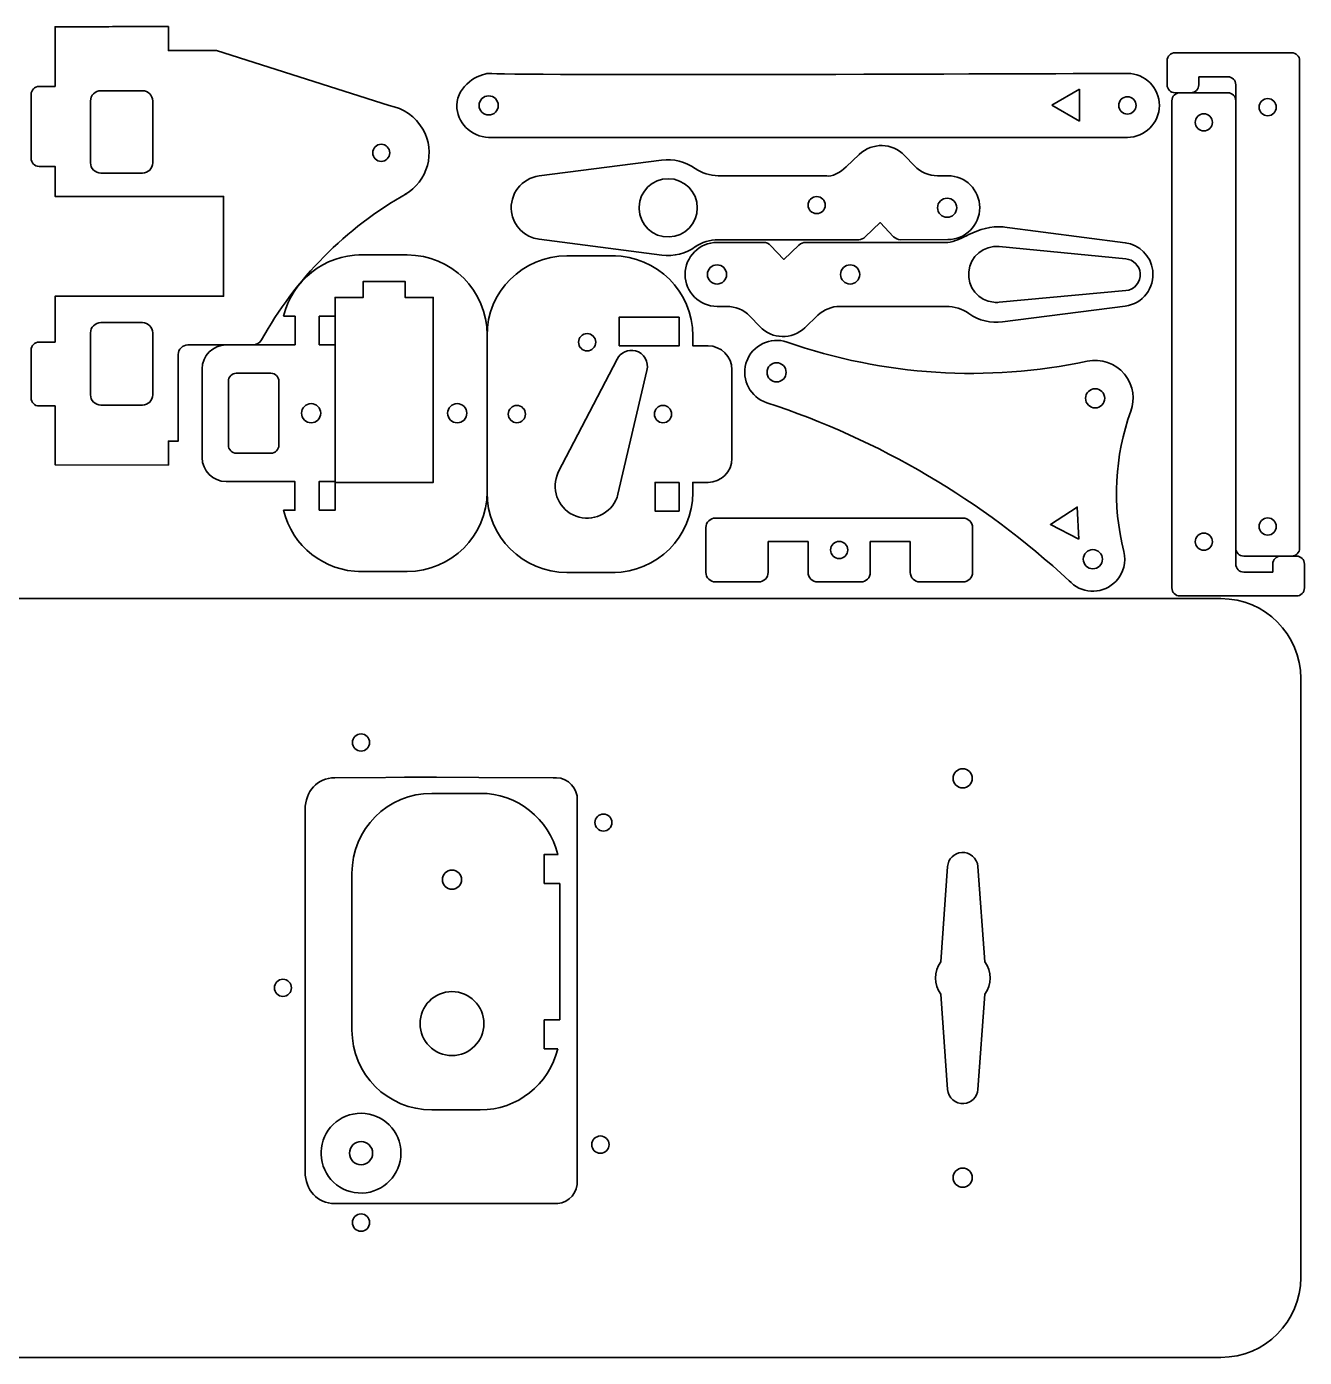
# Model space of a CAD drawing. Header units: centimetres. Extents: x 12.7 to 49.5, y -0.4 to 16.9.
# Drawn here: x 33.47 to 49.47, y -0.36 to 16.3 of the extents above; entities that cross this region are included whole.
import ezdxf

# ---------------------------------------------------------------- set-up
doc = ezdxf.new("R2010")
doc.units = ezdxf.units.CM
doc.header["$MEASUREMENT"] = 0
doc.layers.get('0').update_dxf_attribs({"lineweight": 0})
doc.layers.add('FIRST_CUTS', color=7, linetype='Continuous', lineweight=0)
doc.layers.add('LAYER_1', color=7, linetype='Continuous', lineweight=0)

# ---------------------------------------------------------------- blocks, each defined once
blk = doc.blocks.new('Block_0')
at = {"color": 1, "lineweight": 35, "true_color": 0xff0000}
for points in [[(37.219, 13.445)], [(37.273, 13.363)]]:
    blk.add_lwpolyline(points, dxfattribs=at)
blk = doc.blocks.new('Block_1')
at = {"color": 1, "lineweight": 35, "true_color": 0xff0000}
for points in [[(45.37, 13.832)], [(45.432, 13.764)]]:
    blk.add_lwpolyline(points, dxfattribs=at)
blk = doc.blocks.new('Block_2')
at = {"color": 1, "lineweight": 35, "true_color": 0xff0000}
for points in [[(41.689, 13.428)], [(41.751, 13.36)]]:
    blk.add_lwpolyline(points, dxfattribs=at)
blk = doc.blocks.new('Block_3')
at = {"color": 1, "lineweight": 35, "true_color": 0xff0000}
for p, q in [((45.315, 9.466), (45.315, 10.026)), ((42.755, 9.466), (42.755, 9.854)), ((43.255, 9.854), (42.755, 9.854)), ((43.255, 9.466), (43.255, 9.854)), ((44.035, 9.466), (44.035, 9.854)), ((44.035, 9.854), (44.535, 9.854)), ((44.535, 9.466), (44.535, 9.854)), ((42.095, 9.346), (42.635, 9.346)), ((43.915, 9.346), (43.375, 9.346)), ((45.195, 9.346), (44.655, 9.346))]:
    blk.add_line(p, q, dxfattribs=at)
blk.add_lwpolyline([(42.095, 10.146), (43.328, 10.146), (43.353, 10.146), (45.195, 10.146)], dxfattribs=at)
blk.add_circle((43.645, 9.746), 0.107, dxfattribs=at)
blk.add_open_spline([(41.975, 9.466), (41.975, 9.466), (41.975, 9.996), (41.975, 9.996), (41.975, 9.996), (41.975, 10.026), (41.975, 10.026), (41.975, 10.092), (42.029, 10.146), (42.095, 10.146)], degree=3, knots=[0, 0, 0, 0, 1, 1, 1, 2, 2, 2, 3, 3, 3, 3], dxfattribs=at)
for points in [[(45.315, 10.026), (45.315, 10.092), (45.262, 10.146), (45.195, 10.146)], [(41.975, 9.466), (41.975, 9.4), (42.029, 9.346), (42.095, 9.346)], [(42.635, 9.346), (42.702, 9.346), (42.755, 9.4), (42.755, 9.466)], [(43.255, 9.466), (43.255, 9.4), (43.309, 9.346), (43.375, 9.346)], [(43.915, 9.346), (43.982, 9.346), (44.035, 9.4), (44.035, 9.466)], [(44.535, 9.466), (44.535, 9.4), (44.589, 9.346), (44.655, 9.346)], [(45.195, 9.346), (45.262, 9.346), (45.315, 9.4), (45.315, 9.466)]]:
    blk.add_open_spline(points, degree=3, dxfattribs=at)
blk = doc.blocks.new('Block_4')
at = {"color": 1, "lineweight": 35, "true_color": 0xff0000}
for p, q in [((48.148, 15.671), (48.512, 15.671)), ((48.148, 15.571), (48.148, 15.671)), ((47.852, 15.471), (47.912, 15.471)), ((48.512, 15.471), (47.912, 15.471)), ((48.612, 15.1), (48.612, 15.371)), ((48.612, 9.77), (48.612, 9.57)), ((48.712, 9.67), (49.312, 9.67)), ((49.374, 9.67), (49.176, 9.67)), ((49.076, 9.57), (49.076, 9.47)), ((49.472, 9.27), (49.472, 9.57)), ((49.076, 9.47), (48.712, 9.47)), ((49.372, 9.17), (47.912, 9.17))]:
    blk.add_line(p, q, dxfattribs=at)
blk.add_lwpolyline([(48.612, 9.77), (48.612, 10.02), (48.612, 10.04), (48.612, 15.571)], dxfattribs=at)
for centre in [(49.012, 15.29), (48.212, 15.1), (49.012, 10.04), (48.212, 9.85)]:
    blk.add_circle(centre, 0.107, dxfattribs=at)
for points, knots in [([(47.752, 15.571), (47.752, 15.571), (47.752, 15.871), (47.752, 15.871), (47.752, 15.926), (47.796, 15.971), (47.852, 15.971), (47.852, 15.971), (49.312, 15.971), (49.312, 15.971)], [0, 0, 0, 0, 1, 1, 1, 2, 2, 2, 3, 3, 3, 3]), ([(49.312, 9.67), (49.367, 9.67), (49.412, 9.714), (49.412, 9.77), (49.412, 9.77), (49.412, 9.785), (49.412, 9.785), (49.412, 9.785), (49.412, 15.831), (49.412, 15.831), (49.412, 15.831), (49.412, 15.871), (49.412, 15.871), (49.412, 15.926), (49.367, 15.971), (49.312, 15.971)], [0, 0, 0, 0, 1, 1, 1, 2, 2, 2, 3, 3, 3, 4, 4, 4, 5, 5, 5, 5]), ([(47.912, 15.471), (47.856, 15.471), (47.812, 15.426), (47.812, 15.371), (47.812, 15.371), (47.812, 15.356), (47.812, 15.356), (47.812, 15.356), (47.812, 9.305), (47.812, 9.305), (47.812, 9.305), (47.812, 9.27), (47.812, 9.27), (47.812, 9.214), (47.856, 9.17), (47.912, 9.17)], [0, 0, 0, 0, 1, 1, 1, 2, 2, 2, 3, 3, 3, 4, 4, 4, 5, 5, 5, 5])]:
    blk.add_open_spline(points, degree=3, knots=knots, dxfattribs=at)
for points in [[(48.612, 15.571), (48.612, 15.626), (48.567, 15.671), (48.512, 15.671)], [(47.752, 15.571), (47.752, 15.515), (47.796, 15.471), (47.852, 15.471)], [(48.048, 15.471), (48.103, 15.471), (48.148, 15.515), (48.148, 15.571)], [(48.612, 15.371), (48.612, 15.426), (48.567, 15.471), (48.512, 15.471)], [(48.612, 9.77), (48.612, 9.714), (48.656, 9.67), (48.712, 9.67)], [(49.176, 9.67), (49.12, 9.67), (49.076, 9.625), (49.076, 9.57)], [(49.472, 9.57), (49.472, 9.625), (49.427, 9.67), (49.372, 9.67)], [(48.612, 9.57), (48.612, 9.514), (48.656, 9.47), (48.712, 9.47)], [(49.372, 9.17), (49.427, 9.17), (49.472, 9.214), (49.472, 9.27)]]:
    blk.add_open_spline(points, degree=3, dxfattribs=at)
blk = doc.blocks.new('Block_5')
at = {"color": 1, "lineweight": 35, "true_color": 0xff0000}
blk.add_circle((37.656, 2.194), 0.145, dxfattribs=at)
blk.add_open_spline([(38.156, 2.194), (38.156, 2.47), (37.932, 2.694), (37.656, 2.694), (37.385, 2.694), (37.164, 2.48), (37.156, 2.21), (37.156, 2.21), (37.156, 2.18), (37.156, 2.18), (37.164, 1.904), (37.394, 1.686), (37.67, 1.695), (37.94, 1.703), (38.155, 1.924), (38.156, 2.194)], degree=3, knots=[0, 0, 0, 0, 1, 1, 1, 2, 2, 2, 3, 3, 3, 4, 4, 4, 5, 5, 5, 5], dxfattribs=at)
blk = doc.blocks.new('Block_6')
at = {"color": 1, "lineweight": 35, "true_color": 0xff0000}
blk.add_lwpolyline([(46.645, 9.882), (46.29, 10.065), (46.626, 10.282)], close=True, dxfattribs=at)
for centre in [(42.861, 11.97), (46.851, 11.645), (46.822, 9.63)]:
    blk.add_circle(centre, 0.12, dxfattribs=at)
blk.add_open_spline([(46.752, 12.11), (46.925, 12.147), (47.105, 12.084), (47.217, 11.948), (47.217, 11.948), (47.232, 11.929), (47.232, 11.929), (47.327, 11.801), (47.352, 11.634), (47.298, 11.484), (47.094, 10.92), (47.063, 10.309), (47.209, 9.728), (47.243, 9.596), (47.207, 9.456), (47.114, 9.357), (46.963, 9.195), (46.71, 9.187), (46.549, 9.338), (46.549, 9.338), (46.525, 9.36), (46.525, 9.36), (45.438, 10.368), (44.146, 11.129), (42.737, 11.59), (42.532, 11.657), (42.417, 11.874), (42.477, 12.081), (42.479, 12.088), (42.481, 12.095), (42.484, 12.102), (42.556, 12.31), (42.784, 12.42), (42.993, 12.348), (44.201, 11.926), (45.501, 11.844), (46.752, 12.11)], degree=3, knots=[0, 0, 0, 0, 1, 1, 1, 2, 2, 2, 3, 3, 3, 4, 4, 4, 5, 5, 5, 6, 6, 6, 7, 7, 7, 8, 8, 8, 9, 9, 9, 10, 10, 10, 11, 11, 11, 12, 12, 12, 12], dxfattribs=at)
blk = doc.blocks.new('Block_10')
at = {"color": 1, "lineweight": 35, "true_color": 0xff0000}
for p, q in [((46.308, 15.315), (46.655, 15.514)), ((46.655, 15.514), (46.654, 15.114)), ((46.654, 15.114), (46.308, 15.315)), ((47.254, 14.912), (39.254, 14.912))]:
    blk.add_line(p, q, dxfattribs=at)
for centre, radius in [((39.255, 15.312), 0.12), ((47.255, 15.312), 0.108)]:
    blk.add_circle(centre, radius, dxfattribs=at)
blk.add_open_spline([(47.254, 14.912), (47.474, 14.912), (47.654, 15.09), (47.655, 15.311), (47.655, 15.532), (47.477, 15.712), (47.256, 15.712), (47.242, 15.712), (47.229, 15.712), (47.216, 15.712), (46.768, 15.712), (39.741, 15.68), (39.296, 15.712), (39.293, 15.713), (39.278, 15.713), (39.257, 15.712), (39.136, 15.71), (38.861, 15.565), (38.856, 15.313), (38.852, 15.101), (39.032, 14.918), (39.255, 14.912)], degree=3, knots=[0, 0, 0, 0, 1, 1, 1, 2, 2, 2, 3, 3, 3, 4, 4, 4, 5, 5, 5, 6, 6, 6, 7, 7, 7, 7], dxfattribs=at)
blk = doc.blocks.new('Block_23')
at = {"color": 1, "lineweight": 35, "true_color": 0xff0000}
blk.add_open_spline([(41.868, 14.029), (41.868, 14.23), (41.704, 14.394), (41.503, 14.394), (41.306, 14.394), (41.145, 14.237), (41.139, 14.04), (41.139, 14.04), (41.139, 14.018), (41.139, 14.018), (41.144, 13.817), (41.312, 13.659), (41.514, 13.665), (41.711, 13.671), (41.867, 13.832), (41.868, 14.029)], degree=3, knots=[0, 0, 0, 0, 1, 1, 1, 2, 2, 2, 3, 3, 3, 4, 4, 4, 5, 5, 5, 5], dxfattribs=at)
blk = doc.blocks.new('Block_24')
at = {"layer": 'LAYER_1', "color": 1, "lineweight": 35, "true_color": 0xff0000}
for p, q in [((39.148, 6.699), (38.542, 6.699)), ((40.148, 5.572), (39.948, 5.572)), ((40.148, 3.862), (40.148, 5.572)), ((39.948, 3.502), (39.948, 3.862)), ((39.948, 3.862), (40.148, 3.862)), ((40.121, 3.502), (39.948, 3.502)), ((38.542, 2.735), (39.148, 2.735))]:
    blk.add_line(p, q, dxfattribs=at)
blk.add_lwpolyline([(37.542, 5.699), (37.542, 4.673), (37.542, 4.614), (37.542, 3.735)], dxfattribs=at)
for centre, radius in [((38.795, 5.618), 0.12), ((38.795, 3.816), 0.4)]:
    blk.add_circle(centre, radius, dxfattribs=at)
for points in [[(38.542, 6.699), (37.99, 6.699), (37.542, 6.251), (37.542, 5.699)], [(37.542, 3.735), (37.542, 3.183), (37.99, 2.735), (38.542, 2.735)], [(39.148, 2.735), (39.611, 2.735), (40.013, 3.052), (40.121, 3.502)]]:
    blk.add_open_spline(points, degree=3, dxfattribs=at)
blk.add_open_spline([(39.948, 5.572), (39.948, 5.572), (39.948, 5.932), (39.948, 5.932), (39.948, 5.932), (39.951, 5.932), (39.951, 5.932), (39.951, 5.932), (40.118, 5.932), (40.118, 5.932), (40.118, 5.932), (40.121, 5.932), (40.121, 5.932), (40.013, 6.382), (39.611, 6.699), (39.148, 6.699)], degree=3, knots=[0, 0, 0, 0, 1, 1, 1, 2, 2, 2, 3, 3, 3, 4, 4, 4, 5, 5, 5, 5], dxfattribs=at)

msp = doc.modelspace()

# ---------------------------------------------------------------- linework, layer by layer
at = {"color": 1, "lineweight": 35, "true_color": 0xff0000}
for p, q in [((36.686, 12.673), (36.829, 12.673)), ((36.829, 12.673), (36.829, 12.313)), ((37.131, 12.313), (37.131, 12.673)), ((37.131, 12.673), (37.332, 12.673)), ((36.829, 12.313), (35.966, 12.313)), ((37.331, 12.313), (37.131, 12.313)), ((40.364, 4.527), (40.364, 4.527))]:
    msp.add_line(p, q, dxfattribs=at)
for points in [[(43.574, 13.596)], [(37.131, 10.243), (37.131, 10.603), (37.331, 10.603)], [(37.331, 10.603), (37.331, 10.243), (37.131, 10.243)], [(40.364, 6.102)], [(40.364, 6.06)], [(40.464, 6.102)], [(40.364, 3.572)], [(40.364, 2.672)], [(40.564, 2.772)]]:
    msp.add_lwpolyline(points, dxfattribs=at)
for points in [[(41.641, 12.662), (41.641, 12.302), (40.891, 12.302), (40.891, 12.662)], [(41.64, 10.592), (41.64, 10.232), (41.34, 10.232), (41.34, 10.592)]]:
    msp.add_lwpolyline(points, close=True, dxfattribs=at)
for centre, radius in [((37.909, 14.718), 0.107), ((43.363, 14.064), 0.107), ((44.997, 14.031), 0.12), ((42.115, 13.196), 0.12), ((43.782, 13.196), 0.12), ((40.488, 12.347), 0.108), ((37.031, 11.458), 0.12), ((38.861, 11.458), 0.12), ((39.608, 11.447), 0.108), ((41.438, 11.447), 0.108), ((37.656, 7.336), 0.107), ((45.192, 6.887), 0.12), ((40.692, 6.333), 0.107), ((36.678, 4.264), 0.107), ((40.654, 2.301), 0.108), ((45.192, 1.887), 0.12), ((37.656, 1.325), 0.108)]:
    msp.add_circle(centre, radius, dxfattribs=at)
for points, knots in [([(36.409, 12.375), (36.835, 13.142), (37.464, 13.777), (38.228, 14.21), (38.228, 14.21), (38.205, 14.196), (38.205, 14.196), (38.493, 14.36), (38.594, 14.726), (38.431, 15.014), (38.341, 15.172), (38.186, 15.28), (38.007, 15.31), (38.007, 15.31), (35.844, 15.999), (35.844, 15.999), (35.844, 15.999), (35.244, 15.999), (35.244, 15.999), (35.244, 15.999), (35.244, 16.299), (35.244, 16.299), (35.244, 16.299), (34.544, 16.298), (34.544, 16.298), (34.544, 16.298), (34.499, 16.297), (34.499, 16.297), (34.499, 16.297), (33.824, 16.297), (33.824, 16.297), (33.824, 16.297), (33.824, 15.549), (33.824, 15.549), (33.824, 15.549), (33.624, 15.549), (33.624, 15.549), (33.568, 15.549), (33.524, 15.504), (33.524, 15.449), (33.524, 15.449), (33.524, 14.649), (33.524, 14.649), (33.524, 14.594), (33.568, 14.549), (33.624, 14.549), (33.624, 14.549), (33.824, 14.549), (33.824, 14.549), (33.824, 14.549), (33.824, 14.173), (33.824, 14.173), (33.824, 14.173), (35.934, 14.173), (35.934, 14.173), (35.934, 14.173), (35.934, 12.923), (35.934, 12.923), (35.934, 12.923), (33.824, 12.923), (33.824, 12.923), (33.824, 12.923), (33.824, 12.349), (33.824, 12.349), (33.824, 12.349), (33.624, 12.349), (33.624, 12.349), (33.568, 12.349), (33.524, 12.304), (33.524, 12.249), (33.524, 12.249), (33.524, 11.649), (33.524, 11.649), (33.524, 11.594), (33.568, 11.549), (33.624, 11.549), (33.624, 11.549), (33.824, 11.549), (33.824, 11.549), (33.824, 11.549), (33.824, 10.812), (33.824, 10.812), (33.824, 10.812), (35.244, 10.809), (35.244, 10.809), (35.244, 10.809), (35.244, 11.109), (35.244, 11.109), (35.244, 11.109), (35.366, 11.109), (35.366, 11.109), (35.366, 11.109), (35.366, 12.193), (35.366, 12.193), (35.366, 12.26), (35.42, 12.313), (35.486, 12.313), (35.486, 12.313), (36.304, 12.313), (36.304, 12.313), (36.348, 12.313), (36.388, 12.337), (36.409, 12.375)], [0, 0, 0, 0, 1, 1, 1, 2, 2, 2, 3, 3, 3, 4, 4, 4, 5, 5, 5, 6, 6, 6, 7, 7, 7, 8, 8, 8, 9, 9, 9, 10, 10, 10, 11, 11, 11, 12, 12, 12, 13, 13, 13, 14, 14, 14, 15, 15, 15, 16, 16, 16, 17, 17, 17, 18, 18, 18, 19, 19, 19, 20, 20, 20, 21, 21, 21, 22, 22, 22, 23, 23, 23, 24, 24, 24, 25, 25, 25, 26, 26, 26, 27, 27, 27, 28, 28, 28, 29, 29, 29, 30, 30, 30, 31, 31, 31, 32, 32, 32, 33, 33, 33, 34, 34, 34, 34]), ([(34.919, 15.496), (34.919, 15.496), (34.396, 15.496), (34.396, 15.496), (34.325, 15.496), (34.267, 15.438), (34.267, 15.367), (34.267, 15.367), (34.267, 14.594), (34.267, 14.594), (34.267, 14.523), (34.325, 14.465), (34.396, 14.465), (34.396, 14.465), (34.919, 14.465), (34.919, 14.465), (34.99, 14.465), (35.047, 14.523), (35.047, 14.594), (35.047, 14.594), (35.047, 15.367), (35.047, 15.367), (35.047, 15.438), (34.99, 15.496), (34.919, 15.496)], [0, 0, 0, 0, 1, 1, 1, 2, 2, 2, 3, 3, 3, 4, 4, 4, 5, 5, 5, 6, 6, 6, 7, 7, 7, 8, 8, 8, 8]), ([(45.005, 13.632), (45.226, 13.632), (45.405, 13.811), (45.405, 14.032), (45.406, 14.253), (45.226, 14.432), (45.006, 14.432), (45.006, 14.432), (44.997, 14.431), (44.997, 14.431), (44.997, 14.431), (44.876, 14.431), (44.876, 14.431), (44.767, 14.431), (44.663, 14.476), (44.587, 14.555), (44.587, 14.555), (44.462, 14.686), (44.462, 14.686), (44.31, 14.845), (44.057, 14.851), (43.897, 14.698), (43.897, 14.698), (43.734, 14.543), (43.734, 14.543), (43.659, 14.471), (43.548, 14.414), (43.49, 14.429), (43.49, 14.429), (42.212, 14.429), (42.212, 14.429), (42.212, 14.429), (42.13, 14.432), (42.13, 14.432), (42.027, 14.432), (41.926, 14.464), (41.842, 14.523), (41.719, 14.609), (41.569, 14.646), (41.42, 14.627), (41.42, 14.627), (39.886, 14.429), (39.886, 14.429), (39.667, 14.401), (39.512, 14.2), (39.54, 13.981), (39.564, 13.801), (39.705, 13.659), (39.886, 13.636), (39.886, 13.636), (41.424, 13.436), (41.424, 13.436), (41.573, 13.418), (41.723, 13.457), (41.846, 13.544), (41.846, 13.544), (41.842, 13.541), (41.842, 13.541), (41.926, 13.6), (42.027, 13.631), (42.129, 13.631), (42.129, 13.631), (43.889, 13.631), (43.889, 13.631), (43.92, 13.631), (43.949, 13.643), (43.972, 13.665), (43.972, 13.665), (44.159, 13.844), (44.159, 13.844), (44.159, 13.844), (44.327, 13.668), (44.327, 13.668), (44.35, 13.645), (44.381, 13.631), (44.414, 13.631), (44.414, 13.631), (45.005, 13.632), (45.005, 13.632)], [0, 0, 0, 0, 1, 1, 1, 2, 2, 2, 3, 3, 3, 4, 4, 4, 5, 5, 5, 6, 6, 6, 7, 7, 7, 8, 8, 8, 9, 9, 9, 10, 10, 10, 11, 11, 11, 12, 12, 12, 13, 13, 13, 14, 14, 14, 15, 15, 15, 16, 16, 16, 17, 17, 17, 18, 18, 18, 19, 19, 19, 20, 20, 20, 21, 21, 21, 22, 22, 22, 23, 23, 23, 24, 24, 24, 25, 25, 25, 26, 26, 26, 26]), ([(45.267, 13.694), (45.403, 13.759), (45.547, 13.805), (45.697, 13.791), (45.697, 13.791), (45.688, 13.791), (45.688, 13.791), (45.688, 13.791), (47.227, 13.592), (47.227, 13.592), (47.407, 13.569), (47.549, 13.427), (47.572, 13.247), (47.6, 13.028), (47.446, 12.827), (47.227, 12.799), (47.227, 12.799), (45.692, 12.601), (45.692, 12.601), (45.544, 12.581), (45.393, 12.619), (45.27, 12.705), (45.186, 12.764), (45.086, 12.796), (44.983, 12.796), (44.983, 12.796), (43.695, 12.796), (43.695, 12.796), (43.695, 12.796), (43.655, 12.796), (43.655, 12.796), (43.552, 12.796), (43.453, 12.756), (43.379, 12.685), (43.379, 12.685), (43.216, 12.529), (43.216, 12.529), (43.056, 12.377), (42.803, 12.382), (42.65, 12.542), (42.65, 12.542), (42.525, 12.673), (42.525, 12.673), (42.45, 12.752), (42.345, 12.796), (42.236, 12.796), (42.236, 12.796), (42.116, 12.796), (42.116, 12.796), (42.116, 12.796), (42.115, 12.796), (42.115, 12.796), (41.894, 12.796), (41.715, 12.975), (41.715, 13.196), (41.716, 13.417), (41.895, 13.596), (42.116, 13.596), (42.116, 13.596), (42.698, 13.596), (42.698, 13.596), (42.731, 13.596), (42.763, 13.583), (42.785, 13.559), (42.785, 13.559), (42.953, 13.383), (42.953, 13.383), (42.953, 13.383), (43.141, 13.563), (43.141, 13.563), (43.163, 13.584), (43.193, 13.596), (43.224, 13.596), (43.224, 13.596), (44.547, 13.596), (45.005, 13.596), (45.075, 13.596), (45.204, 13.663), (45.267, 13.694)], [0, 0, 0, 0, 1, 1, 1, 2, 2, 2, 3, 3, 3, 4, 4, 4, 5, 5, 5, 6, 6, 6, 7, 7, 7, 8, 8, 8, 9, 9, 9, 10, 10, 10, 11, 11, 11, 12, 12, 12, 13, 13, 13, 14, 14, 14, 15, 15, 15, 16, 16, 16, 17, 17, 17, 18, 18, 18, 19, 19, 19, 20, 20, 20, 21, 21, 21, 22, 22, 22, 23, 23, 23, 24, 24, 24, 25, 25, 25, 26, 26, 26, 26]), ([(47.235, 13.391), (47.235, 13.391), (45.649, 13.544), (45.649, 13.544), (45.457, 13.563), (45.286, 13.422), (45.267, 13.229), (45.248, 13.037), (45.389, 12.866), (45.582, 12.847), (45.604, 12.845), (45.626, 12.845), (45.647, 12.847), (45.647, 12.847), (47.234, 12.993), (47.234, 12.993), (47.344, 13.003), (47.425, 13.1), (47.415, 13.21), (47.406, 13.306), (47.33, 13.382), (47.235, 13.391)], [0, 0, 0, 0, 1, 1, 1, 2, 2, 2, 3, 3, 3, 4, 4, 4, 5, 5, 5, 6, 6, 6, 7, 7, 7, 7]), ([(35.047, 11.689), (35.047, 11.689), (35.047, 12.463), (35.047, 12.463), (35.047, 12.534), (34.99, 12.592), (34.919, 12.592), (34.919, 12.592), (34.396, 12.592), (34.396, 12.592), (34.325, 12.592), (34.267, 12.534), (34.267, 12.463), (34.267, 12.463), (34.267, 11.689), (34.267, 11.689), (34.267, 11.618), (34.325, 11.56), (34.396, 11.56), (34.396, 11.56), (34.919, 11.56), (34.919, 11.56), (34.99, 11.56), (35.047, 11.618), (35.047, 11.689)], [0, 0, 0, 0, 1, 1, 1, 2, 2, 2, 3, 3, 3, 4, 4, 4, 5, 5, 5, 6, 6, 6, 7, 7, 7, 8, 8, 8, 8]), ([(40.863, 12.133), (40.863, 12.133), (40.127, 10.719), (40.127, 10.719), (40.031, 10.52), (40.113, 10.281), (40.312, 10.184), (40.511, 10.088), (40.75, 10.17), (40.847, 10.369), (40.858, 10.393), (40.868, 10.417), (40.874, 10.443), (40.874, 10.443), (41.236, 11.995), (41.236, 11.995), (41.265, 12.101), (41.201, 12.211), (41.095, 12.239), (41.002, 12.264), (40.904, 12.219), (40.863, 12.133)], [0, 0, 0, 0, 1, 1, 1, 2, 2, 2, 3, 3, 3, 4, 4, 4, 5, 5, 5, 6, 6, 6, 7, 7, 7, 7]), ([(35.994, 11.058), (35.994, 11.003), (36.039, 10.958), (36.094, 10.958), (36.094, 10.958), (36.528, 10.958), (36.528, 10.958), (36.583, 10.958), (36.628, 11.003), (36.628, 11.058), (36.628, 11.058), (36.628, 11.858), (36.628, 11.858), (36.628, 11.913), (36.583, 11.958), (36.528, 11.958), (36.528, 11.958), (36.094, 11.958), (36.094, 11.958), (36.039, 11.958), (35.994, 11.913), (35.994, 11.858), (35.994, 11.858), (35.994, 11.058), (35.994, 11.058)], [0, 0, 0, 0, 1, 1, 1, 2, 2, 2, 3, 3, 3, 4, 4, 4, 5, 5, 5, 6, 6, 6, 7, 7, 7, 8, 8, 8, 8]), ([(48.427, -0.363), (48.427, -0.363), (30.61, -0.363), (30.61, -0.363), (30.057, -0.363), (29.61, 0.085), (29.61, 0.637), (29.61, 0.637), (29.61, 8.137), (29.61, 8.137), (29.61, 8.689), (30.057, 9.137), (30.61, 9.137), (30.61, 9.137), (48.427, 9.137), (48.427, 9.137), (48.979, 9.137), (49.427, 8.689), (49.427, 8.137), (49.427, 8.137), (49.427, 0.637), (49.427, 0.637), (49.427, 0.085), (48.979, -0.363), (48.427, -0.363)], [0, 0, 0, 0, 1, 1, 1, 2, 2, 2, 3, 3, 3, 4, 4, 4, 5, 5, 5, 6, 6, 6, 7, 7, 7, 8, 8, 8, 8]), ([(44.916, 4.184), (44.916, 4.184), (45.003, 2.991), (45.003, 2.991), (45.01, 2.886), (45.101, 2.808), (45.206, 2.815), (45.3, 2.822), (45.375, 2.897), (45.382, 2.991), (45.382, 2.991), (45.468, 4.184), (45.468, 4.184), (45.557, 4.305), (45.557, 4.469), (45.468, 4.59), (45.468, 4.59), (45.382, 5.783), (45.382, 5.783), (45.374, 5.888), (45.283, 5.967), (45.179, 5.959), (45.085, 5.952), (45.01, 5.878), (45.003, 5.783), (45.003, 5.783), (44.916, 4.59), (44.916, 4.59), (44.828, 4.469), (44.828, 4.305), (44.916, 4.184)], [0, 0, 0, 0, 1, 1, 1, 2, 2, 2, 3, 3, 3, 4, 4, 4, 5, 5, 5, 6, 6, 6, 7, 7, 7, 8, 8, 8, 9, 9, 9, 10, 10, 10, 10])]:
    msp.add_open_spline(points, degree=3, knots=knots, dxfattribs=at)
at = {"layer": 'FIRST_CUTS', "color": 1, "lineweight": 35, "true_color": 0xff0000}
msp.add_lwpolyline([(37.331, 10.592), (37.331, 12.909), (37.684, 12.909), (37.684, 13.109), (38.208, 13.109), (38.208, 12.909), (38.561, 12.909), (38.561, 10.592), (37.331, 10.592)], dxfattribs=at)
at = {"layer": 'LAYER_1', "color": 1, "lineweight": 35, "true_color": 0xff0000}
msp.add_lwpolyline([(39.235, 12.44), (39.235, 11.414), (39.235, 11.355), (39.235, 10.476)], dxfattribs=at)
msp.add_open_spline([(37.658, 13.44), (37.196, 13.44), (36.793, 13.123), (36.686, 12.673)], degree=3, dxfattribs=at)
for points, knots in [([(39.235, 12.44), (39.235, 12.993), (38.787, 13.44), (38.235, 13.44), (38.235, 13.44), (38.22, 13.44), (38.22, 13.44), (38.22, 13.44), (37.628, 13.44), (37.628, 13.44)], [0, 0, 0, 0, 1, 1, 1, 2, 2, 2, 3, 3, 3, 3]), ([(39.234, 10.465), (39.234, 9.912), (39.682, 9.465), (40.234, 9.465), (40.234, 9.465), (40.84, 9.465), (40.84, 9.465), (40.84, 9.465), (40.811, 9.465), (40.811, 9.465), (41.363, 9.465), (41.811, 9.912), (41.811, 10.465), (41.811, 10.465), (41.811, 10.592), (41.811, 10.592), (41.811, 10.592), (41.953, 10.592), (41.953, 10.592), (41.953, 10.592), (42.002, 10.592), (42.002, 10.592), (42.167, 10.592), (42.302, 10.726), (42.302, 10.892), (42.302, 10.892), (42.302, 12.002), (42.302, 12.002), (42.302, 12.167), (42.167, 12.302), (42.002, 12.302), (42.002, 12.302), (41.811, 12.302), (41.811, 12.302), (41.811, 12.302), (41.811, 12.429), (41.811, 12.429), (41.811, 12.981), (41.363, 13.429), (40.811, 13.429), (40.811, 13.429), (40.841, 13.429), (40.841, 13.429), (40.841, 13.429), (40.249, 13.429), (40.249, 13.429), (40.249, 13.429), (40.234, 13.429), (40.234, 13.429), (39.682, 13.429), (39.234, 12.981), (39.234, 12.429)], [0, 0, 0, 0, 1, 1, 1, 2, 2, 2, 3, 3, 3, 4, 4, 4, 5, 5, 5, 6, 6, 6, 7, 7, 7, 8, 8, 8, 9, 9, 9, 10, 10, 10, 11, 11, 11, 12, 12, 12, 13, 13, 13, 14, 14, 14, 15, 15, 15, 16, 16, 16, 17, 17, 17, 17]), ([(35.966, 12.313), (35.8, 12.313), (35.666, 12.179), (35.666, 12.013), (35.666, 12.013), (35.666, 10.903), (35.666, 10.903), (35.666, 10.738), (35.8, 10.603), (35.966, 10.603), (35.966, 10.603), (36.828, 10.603), (36.828, 10.603), (36.828, 10.603), (36.828, 10.243), (36.828, 10.243), (36.828, 10.243), (36.686, 10.243), (36.686, 10.243), (36.793, 9.793), (37.196, 9.476), (37.658, 9.476), (37.658, 9.476), (37.628, 9.476), (37.628, 9.476), (37.628, 9.476), (38.235, 9.476), (38.235, 9.476), (38.787, 9.476), (39.235, 9.924), (39.235, 10.476)], [0, 0, 0, 0, 1, 1, 1, 2, 2, 2, 3, 3, 3, 4, 4, 4, 5, 5, 5, 6, 6, 6, 7, 7, 7, 8, 8, 8, 9, 9, 9, 10, 10, 10, 10]), ([(40.364, 3.572), (40.364, 3.572), (40.364, 5.302), (40.364, 5.302), (40.364, 5.302), (40.364, 6.612), (40.364, 6.612), (40.371, 6.762), (40.255, 6.888), (40.105, 6.895), (40.092, 6.895), (40.078, 6.895), (40.064, 6.894), (40.064, 6.894), (38.201, 6.9), (38.201, 6.9), (38.201, 6.9), (38.601, 6.9), (38.601, 6.9), (38.601, 6.9), (37.327, 6.894), (37.327, 6.894), (37.105, 6.896), (36.959, 6.72), (36.955, 6.498), (36.955, 6.498), (36.955, 6.275), (36.955, 6.275), (36.955, 6.275), (36.955, 6.235), (36.955, 6.235), (36.955, 6.235), (36.955, 2.539), (36.955, 2.539), (36.955, 2.539), (36.955, 2.499), (36.955, 2.499), (36.955, 2.499), (36.955, 1.958), (36.955, 1.958), (36.959, 1.737), (37.105, 1.561), (37.327, 1.563), (37.327, 1.563), (40.064, 1.563), (40.064, 1.563), (40.213, 1.547), (40.346, 1.654), (40.363, 1.802), (40.364, 1.816), (40.365, 1.83), (40.364, 1.844), (40.364, 1.844), (40.364, 3.572), (40.364, 3.572)], [0, 0, 0, 0, 1, 1, 1, 2, 2, 2, 3, 3, 3, 4, 4, 4, 5, 5, 5, 6, 6, 6, 7, 7, 7, 8, 8, 8, 9, 9, 9, 10, 10, 10, 11, 11, 11, 12, 12, 12, 13, 13, 13, 14, 14, 14, 15, 15, 15, 16, 16, 16, 17, 17, 17, 18, 18, 18, 18])]:
    msp.add_open_spline(points, degree=3, knots=knots, dxfattribs=at)

# ---------------------------------------------------------------- block references
for name in ['Block_4', 'Block_10', 'Block_23', 'Block_1', 'Block_0', 'Block_2', 'Block_6', 'Block_3', 'Block_5']:
    msp.add_blockref(name, (0, 0))
at = {"layer": 'LAYER_1'}
msp.add_blockref('Block_24', (0, 0), dxfattribs=at)

doc.saveas('drawing.dxf')
